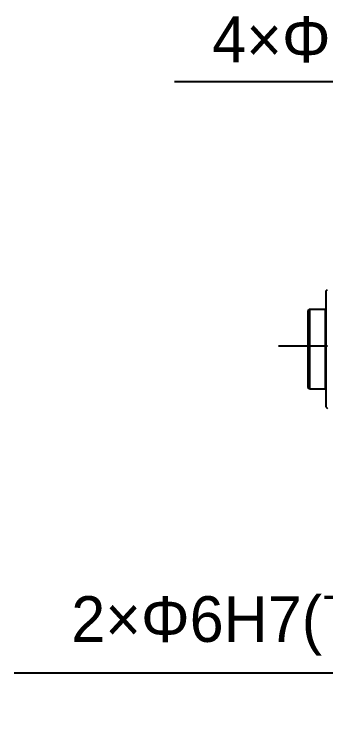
# Model space of a CAD drawing. Header units: millimetres. Extents: x 4086 to 8300, y 123 to 1549.
# Drawn here: x 6864.3 to 6912.1, y 945.2 to 1052.9 of the extents above; entities that cross this region are included whole.
import ezdxf
from ezdxf import colors
from ezdxf.entities.mleader import LeaderData, LeaderLine
from ezdxf.math import Vec2, Vec3

# ---------------------------------------------------------------- set-up
doc = ezdxf.new("R2010")
doc.units = ezdxf.units.MM
doc.linetypes.add('CENTER', pattern=[0.6, 0.375, -0.075, 0.075, -0.075])
for name, color, linetype in [('中心线', 7, 'Continuous'), ('外形图', 7, 'Continuous'), ('多重引线', 7, 'Continuous')]:
    doc.layers.add(name, color=color, linetype=linetype)
doc.styles.add('思源黑', font='SourceHanSansCN-Normal.ttf')

msp = doc.modelspace()

# ---------------------------------------------------------------- linework, layer by layer
at = {"layer": '中心线', "linetype": 'CENTER', "ltscale": 20}
msp.add_line((6904.8335, 1002.0469), (7072.7932, 1002.0294), dxfattribs=at)
at = {"layer": '外形图'}
for p, q in [((6912.0924, 1010.4326), (6912.3424, 1010.6826)), ((6912.0924, 1010.4326), (6912.0924, 992.6826)), ((6909.5924, 1007.6826), (6909.3424, 1007.4326)), ((6909.3424, 1007.4326), (6909.3424, 995.6826)), ((6909.5924, 1007.6826), (6909.5924, 995.4326)), ((6909.5924, 1007.6826), (6912.0174, 1007.6826)), ((6912.0174, 995.4326), (6912.0174, 1007.6826)), ((6909.5924, 995.4326), (6909.3424, 995.6826)), ((6909.5924, 995.4326), (6912.0174, 995.4326)), ((6912.0924, 992.6826), (6912.3424, 992.4326))]:
    msp.add_line(p, q, dxfattribs=at)
for centre, start, end in [((6912.0174, 1007.7576), 270, 0), ((6912.0174, 995.3576), 0, 90)]:
    msp.add_arc(centre, 0.075, start, end, dxfattribs=at)

# ---------------------------------------------------------------- leaders
at = {"layer": '多重引线'}
ml = msp.add_multileader_mtext('Standard', dxfattribs=at)
ml.set_content('4×{\\C256;Φ10.5 \\A1;\\fSource Han Sans CN Normal|b0|i0|c0|p34;\\C7;through}', style='思源黑')
ml.set_leader_properties(linetype='ByLayer')
ml.build(insert=Vec2(0, 0))
ml.multileader.update_dxf_attribs({"text_left_attachment_type": 5, "text_right_attachment_type": 5, "dogleg_length": 10, "arrow_head_size": 5})
ctx = ml.context
ctx.base_point, ctx.char_height, ctx.arrow_head_size, ctx.landing_gap_size, ctx.plane_origin = Vec3(6888.824, 1042.4796), 7, 5, 2.5, Vec3(5041.5612, 1713.2524)
ctx.left_attachment, ctx.right_attachment, ctx.text_align_type = 5, 5, 1
notes = []
notes.append((ctx, [(1, (1, 1, 0), (6981.2352, 1042.4796), (-1, 0), 10, [(1, [(7009.0924, 1021.5587)], 0, [])])]))
ctx.mtext.insert, ctx.mtext.alignment, ctx.mtext.flow_direction = Vec3(6930.0296, 1052.4919), 2, 5
ml = msp.add_multileader_mtext('Standard', dxfattribs=at)
ml.set_content('\\A1;2×{\\C256;Φ6H7({\\H0.7x;\\S+0.012^  0;})  \\A1;\\fSource Han Sans CN Normal|b0|i0|c0|p34;\\C7;through}', style='思源黑')
ml.set_leader_properties(linetype='ByLayer')
ml.build(insert=Vec2(0, 0))
ml.multileader.update_dxf_attribs({"text_left_attachment_type": 5, "text_right_attachment_type": 5, "dogleg_length": 10, "arrow_head_size": 5})
ctx = ml.context
ctx.base_point, ctx.char_height, ctx.arrow_head_size, ctx.landing_gap_size, ctx.plane_origin = Vec3(6867.5965, 951.8886), 7, 5, 2.5, Vec3(5041.5612, 1657.0024)
ctx.left_attachment, ctx.right_attachment, ctx.text_align_type = 5, 5, 1
notes.append((ctx, [(1, (1, 1, 0), (6987.2704, 951.8886), (-1, 0), 10, [(1, [(7012.2174, 979.0587)], 0, [])])]))
ctx.mtext.insert, ctx.mtext.width, ctx.mtext.alignment, ctx.mtext.flow_direction = Vec3(6922.4335, 966.0703), 109.375, 2, 5
for ctx, leaders in notes:
    for number, flags, end, landing, length, lines in leaders:
        leader = LeaderData()
        leader.index, (leader.has_last_leader_line, leader.has_dogleg_vector, leader.attachment_direction) = number, flags
        leader.last_leader_point, leader.dogleg_vector, leader.dogleg_length = Vec3(end), Vec3(landing), length
        for number, points, colour, breaks in lines:
            line = LeaderLine()
            line.index, line.vertices, line.color, line.breaks = number, Vec3.list(points), colors.encode_raw_color(colour), breaks
            leader.lines.append(line)
        ctx.leaders.append(leader)

doc.saveas('drawing.dxf')
